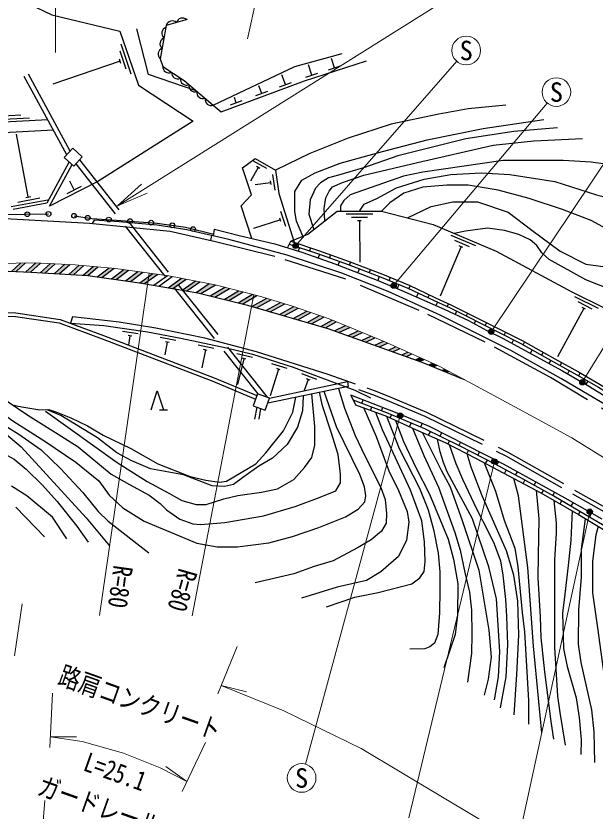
# Model space of a CAD drawing. Units: millimetres at full size, sheet at 1:1000; details may follow other scales. Extents: x 40000 to 680000, y 20000 to 380000.
# Drawn here: x 375565 to 430116, y 260016 to 334940 of the extents above; entities that cross this region are included whole.
import ezdxf
from ezdxf.enums import TextEntityAlignment as Align

# ---------------------------------------------------------------- set-up
doc = ezdxf.new("R2010")
doc.units = ezdxf.units.MM
doc.header["$LTSCALE"] = 1000
doc.linetypes.add('CHAIN', pattern=[18.5, 12, -1.5, 3.5, -1.5])
doc.linetypes.add('DASHED', pattern=[7.5, 6, -1.5])
for name, color, linetype, lineweight in [('M-BGD', 7, 'Continuous', 25), ('M-BMK', 2, 'CHAIN', 13), ('M-STR-HTXT', 7, 'Continuous', 13), ('M-STR-STRC', 7, 'Continuous', 25)]:
    doc.layers.add(name, color=color, linetype=linetype, lineweight=lineweight)
doc.styles.add('ＭＳ ゴシック', font='')
doc.styles.get('ＭＳ ゴシック').set_extended_font_data('MS Gothic')

# ---------------------------------------------------------------- blocks, each defined once
blk = doc.blocks.new('open_arrow')
at = {"color": 0, "linetype": 'Continuous', "lineweight": -2}
blk.add_lwpolyline([(7.5, 1.25), (0, 0), (7.5, -1.25)], dxfattribs=at)

msp = doc.modelspace()

# ---------------------------------------------------------------- hatches: boundary and pattern name
at = {"layer": 'M-STR-STRC'}
for points in [[(402154, 313287, -0.41421), (401919, 313023, -0.41421), (401655, 313258, -1)], [(376479, 311662), (376000, 311654), (375146, 310868), (375596, 310849)], [(377875, 311649), (377427, 311670), (376495, 310812), (376944, 310793)], [(379270, 311584), (378815, 311605), (377843, 310741), (378292, 310715)], [(380636, 311520), (380181, 311542), (379191, 310662), (379640, 310635)], [(381963, 311423), (381528, 311462), (380538, 310582), (380987, 310556)], [(383267, 311305), (382833, 311344), (381886, 310503), (382335, 310476)], [(384829, 311164), (384358, 311207), (383226, 310352), (383672, 310290)], [(386173, 310983), (385727, 311045), (384564, 310166), (385009, 310104)], [(387510, 310796), (387064, 310858), (385901, 309979), (386346, 309917)], [(388002, 309941), (387681, 309715), (387238, 309792), (388065, 310375), (388472, 310662), (388933, 310597)], [(390341, 309253), (389898, 309330), (390245, 309575), (390654, 309863), (391164, 310222), (391598, 310138), (390852, 309613)], [(391247, 309113), (392465, 309971), (392899, 309887), (391671, 309023)], [(394370, 309600), (394322, 309612), (393766, 309719), (392558, 308869), (392704, 308843), (392997, 308771)], [(411388, 309547, -0.41421), (411158, 309278, -0.41421), (410889, 309509, -1)], [(395671, 309270), (395237, 309380), (393871, 308555), (394308, 308447)], [(396971, 308940), (396555, 309046), (396538, 309051), (395181, 308231), (395618, 308123)], [(397906, 308390), (396929, 307800), (396492, 307908), (397837, 308720), (397987, 308682), (398270, 308609)], [(399627, 308208), (399202, 308337), (397798, 307566), (398230, 307441)], [(400903, 307820), (400478, 307949), (399094, 307189), (399526, 307063)], [(402145, 307413), (401741, 307554), (400390, 306812), (400822, 306686)], [(403357, 306989), (402953, 307130), (401687, 306435), (402119, 306309)], [(404569, 306566), (404165, 306707), (402983, 306058), (403415, 305932)], [(405734, 306117), (405357, 306272), (404279, 305680), (404711, 305555)], [(407002, 305594), (406604, 305758), (405563, 305265), (405987, 305114)], [(408194, 305103), (407797, 305266), (406834, 304811), (407258, 304659)], [(420570, 305233, -0.41421), (420370, 304941, -0.41421), (420078, 305140, -1)], [(409386, 304611), (408989, 304775), (408105, 304357), (408529, 304205)], [(410566, 304114), (410247, 304256), (410181, 304283), (409377, 303902), (409801, 303751)], [(411714, 303601), (411332, 303772), (410648, 303448), (411072, 303297)], [(412862, 303088), (412479, 303259), (411919, 302994), (412343, 302843)], [(414010, 302576), (413627, 302747), (413191, 302540), (413614, 302388)], [(415229, 302031), (414829, 302210), (414449, 302052), (414865, 301880)], [(415967, 301648), (415696, 301536), (416112, 301364), (416329, 301453)], [(417052, 301064), (416944, 301019), (417359, 300847), (417414, 300870)], [(429158, 300479, -0.41421), (428970, 300180, -0.41421), (428670, 300368, -1)], [(411546, 297152, -1), (411983, 297396, -1)], [(411546, 297152, -1), (411983, 297396, -1)], [(420419, 292827, -0.41421), (420505, 293170, -0.41421), (420848, 293084, -1)], [(429399, 288097, -1), (429822, 288364, -1)]]:
    msp.add_hatch(color=256, dxfattribs=at).paths.add_polyline_path(points)
h = msp.add_hatch(color=256, dxfattribs=at)
edge = h.paths.add_edge_path()
edge.add_line((390227, 310403), (390259, 310363))

# ---------------------------------------------------------------- linework, layer by layer
at = {"layer": 'M-BGD'}
for p, q in [((386434, 329443), (385464, 332282)), ((385956, 329914), (385374, 331617)), ((385381, 330669), (379036, 328501)), ((385449, 330470), (385313, 330868)), ((405582, 330042), (405298, 330919)), ((403438, 329348), (403123, 330322)), ((405011, 329857), (406152, 330227)), ((380350, 321852), (376352, 329233)), ((380673, 322201), (376748, 329447)), ((400953, 328465), (400616, 329378)), ((402868, 329163), (404009, 329533)), ((398722, 327640), (398458, 328354)), ((400391, 328257), (401516, 328673)), ((398160, 327432), (399285, 327848)), ((395762, 326546), (396887, 326962)), ((396324, 326754), (396139, 327254)), ((372847, 325139), (376841, 325346)), ((373630, 325480), (376027, 325605)), ((376734, 317886), (375633, 323792)), ((378720, 317010), (380852, 320936)), ((399191, 320547), (397890, 321293)), ((398543, 320573), (398239, 320747)), ((398391, 320660), (397645, 319359)), ((399970, 318522), (399778, 320009)), ((381067, 318552), (380641, 319381)), ((399577, 319227), (398089, 319036)), ((399599, 319054), (399554, 319401)), ((380399, 318209), (381734, 318894)), ((375756, 317399), (377821, 317784)), ((376493, 317841), (376974, 317931)), ((375123, 316976), (378564, 317617)), ((400986, 315096), (400531, 316526)), ((409169, 316244), (406669, 316244)), ((400473, 315720), (397933, 314912)), ((400526, 315553), (400420, 315887)), ((408669, 315944), (407169, 315944)), ((408094, 315644), (407744, 315644)), ((407919, 315644), (407965, 311749)), ((418872, 313266), (416568, 314236)), ((417487, 313198), (415512, 308541)), ((418295, 313184), (416912, 313765)), ((417649, 313130), (417326, 313266)), ((402263, 313125), (402148, 312785)), ((403307, 313087), (403210, 312803)), ((404156, 312480), (404037, 312141)), ((405199, 312431), (405100, 312148)), ((406043, 311817), (405921, 311470)), ((407093, 311763), (406986, 311482)), ((407919, 311125), (407775, 310748)), ((408961, 311047), (408853, 310767)), ((409787, 310409), (409639, 310022)), ((410828, 310308), (410713, 310031)), ((411636, 309647), (411473, 309254)), ((412687, 309530), (412558, 309259)), ((413459, 308827), (413285, 308462)), ((414491, 308665), (414361, 308395)), ((415266, 307969), (415121, 307649)), ((430433, 307358), (428201, 308485)), ((429851, 307316), (428512, 307992)), ((416300, 307828), (416176, 307555)), ((429047, 307386), (426571, 302808)), ((429203, 307307), (428890, 307465)), ((417076, 307118), (416927, 306821)), ((418104, 306939), (417970, 306671)), ((418865, 306224), (418722, 305939)), ((419893, 306045), (419759, 305777)), ((387095, 304981), (385612, 305201)), ((420653, 305329), (420493, 305008)), ((421682, 305148), (421547, 304880)), ((386483, 304769), (386136, 304820)), ((386309, 304795), (386181, 303931)), ((390613, 304356), (389139, 304631)), ((389821, 304199), (389597, 302997)), ((389993, 304167), (389649, 304231)), ((422439, 304429), (422269, 304091)), ((423474, 304230), (423327, 303969)), ((394212, 303603), (392745, 303915)), ((393416, 303466), (393061, 301793)), ((393588, 303429), (393245, 303502)), ((424199, 303479), (424012, 303147)), ((397844, 302746), (396387, 303106)), ((425217, 303250), (425070, 302989)), ((397043, 302635), (396441, 300221)), ((397213, 302593), (396874, 302677)), ((401104, 301710), (399674, 302162)), ((425942, 302499), (425771, 302194)), ((426961, 302274), (426815, 302012)), ((400299, 301650), (399516, 299137)), ((400466, 301598), (400132, 301703)), ((403913, 300686), (402508, 301212)), ((427690, 301526), (427524, 301229)), ((428712, 301298), (428563, 301038)), ((403105, 300668), (402717, 299631)), ((403269, 300607), (402941, 300729)), ((429429, 300539), (429253, 300233)), ((408138, 298433), (408257, 298753)), ((389078, 297835), (389830, 297835)), ((398270, 298075), (398047, 296953)), ((398604, 297956), (398457, 296947)), ((408957, 297767), (409075, 298084)), ((410012, 297735), (410126, 298040)), ((410812, 297062), (410941, 297365)), ((411861, 296973), (412000, 297298)), ((412631, 296228), (412781, 296580)), ((413700, 296188), (413842, 296521)), ((414437, 295423), (414607, 295766)), ((415503, 295323), (415667, 295655)), ((416262, 294601), (416400, 294880)), ((417296, 294437), (417453, 294754)), ((418036, 293684), (418189, 293986)), ((419081, 293534), (419241, 293851)), ((419808, 292757), (419973, 293082)), ((420863, 292627), (421035, 292946)), ((421569, 291828), (421744, 292153)), ((422625, 291679), (422793, 291992)), ((423333, 290896), (423504, 291203)), ((424378, 290718), (424545, 291018)), ((425100, 289959), (425252, 290232)), ((426126, 289746), (426293, 290045)), ((426827, 288964), (426990, 289242)), ((427852, 288736), (428043, 289061)), ((428560, 287966), (428715, 288229)), ((429577, 287723), (429781, 288071))]:
    msp.add_line(p, q, dxfattribs=at)
at = {"layer": 'M-BGD', "linetype": 'DASHED'}
for p, q in [((381207, 321011), (398347, 299321)), ((381551, 321383), (399233, 299006))]:
    msp.add_line(p, q, dxfattribs=at)
at = {"layer": 'M-BGD'}
for points in [[(376858, 336033), (378946, 335045), (385362, 333508), (387103, 328412), (392263, 325017), (383282, 319352), (378720, 317010)], [(391708, 334591), (389721, 334043), (389160, 330904), (389389, 330187), (391405, 328843), (394149, 326532)], [(392540, 327887), (388045, 329405), (386939, 333725)], [(394149, 326532), (401829, 330175), (406309, 331404)], [(394149, 326532), (394893, 325905), (402760, 328813), (408588, 330700)], [(378571, 325136), (362011, 324278), (359026, 324168), (368266, 328806)], [(421710, 326544), (418155, 326189), (415388, 325671), (410916, 324751), (406847, 323405), (403246, 321989), (400029, 320412)], [(402578, 314176), (402003, 315615), (401833, 316511), (401825, 318381), (402498, 319458), (403742, 320169), (406115, 321058), (410099, 322173), (414299, 323256), (419567, 324339), (425283, 325167)], [(379092, 324175), (358561, 323090), (343438, 313558), (343741, 312855), (346138, 313217), (350128, 313779), (354490, 314331), (358983, 314921), (361774, 315142), (365518, 315503), (373964, 315891), (382495, 315416), (390103, 314670), (394084, 313743)], [(426585, 324402), (422464, 324048), (417942, 323371), (411553, 321756), (408314, 320614), (405935, 319941), (404997, 319680), (404244, 319203), (403782, 318711), (403290, 317604), (403141, 316266), (403616, 314803)], [(404655, 315621), (404601, 316786), (404747, 317793), (405063, 318439), (405393, 318846), (406339, 319254), (408323, 319946), (413397, 321139), (420515, 322767), (424340, 323156), (428923, 323387)], [(397782, 313976), (396788, 317037), (397745, 318078), (396906, 320613), (398098, 321520), (400029, 320412), (400315, 318196), (401774, 313608)], [(380566, 321201), (378479, 317296), (375318, 316707)], [(435604, 320149), (432705, 320748), (429759, 321162), (427117, 321331), (421450, 321331), (413888, 320218), (412056, 319827), (407041, 318077), (406450, 317555), (406142, 317032), (406142, 316544)], [(407919, 316544), (408356, 317206), (409568, 317742), (411409, 318755), (414002, 319552), (416518, 319997), (419387, 320166), (422102, 320012), (426314, 319336), (430242, 318078), (434513, 316988), (440052, 314480)], [(450378, 310872), (446368, 312157), (442389, 312998), (439721, 312998), (437585, 313149), (435712, 313107), (434350, 313382), (432214, 314303), (429751, 315650), (427042, 316690), (423921, 317733), (420998, 318530), (418175, 319002), (416165, 319002), (413879, 318803), (412115, 318249), (410795, 317328), (410011, 316544)], [(412440, 315910), (414682, 316987), (416727, 317408), (419043, 317408), (421931, 316445), (424157, 314762), (426833, 312777), (429240, 311544), (432256, 311151), (434933, 311331), (437881, 311061), (440527, 309948), (444085, 307835), (446893, 306503), (448333, 305974), (449852, 305725), (454550, 305569), (457074, 305536), (459986, 305167)], [(343602, 313176), (349271, 313951), (355539, 314844), (366035, 315801), (370903, 316066), (374178, 316225), (378635, 316279)], [(401144, 313098), (401451, 313718), (403076, 314378), (405827, 316544), (410011, 316544), (414868, 315276), (420804, 312779), (427940, 308953), (430965, 307426), (443170, 299971), (452248, 294696), (457787, 291740), (465360, 287996), (472998, 284087), (479509, 277693), (481012, 276550), (480914, 275283), (481127, 274514), (487294, 273171), (487158, 272514)], [(381042, 316113), (382709, 315858), (384604, 315734), (388859, 315413), (391530, 315027), (394199, 314388)], [(487088, 272529), (482693, 273437), (477137, 274961), (470173, 277364), (464563, 279521), (457492, 282817), (450284, 286713), (435823, 295513), (426966, 300752), (422194, 303416), (415530, 306736), (410617, 308961), (406277, 310706), (401111, 312398), (395613, 313865), (391674, 314792), (388862, 315209), (385298, 315526), (382934, 315679), (382753, 315390)], [(394174, 314203), (394257, 314832), (396579, 314258), (399968, 313464), (402583, 312649), (405602, 311594), (409604, 310036), (411907, 309072), (415897, 307306), (418185, 306230), (419916, 305292), (421394, 304564), (427062, 301495), (429444, 300123), (438040, 294831)], [(432674, 308707), (429260, 310084), (425802, 311995), (425101, 312622), (424636, 313316), (424008, 313828), (422943, 314356), (421598, 314725), (419995, 314939), (417917, 314660), (416835, 314449)], [(401316, 313446), (403963, 312547), (406861, 311530), (409978, 310336), (412477, 309298), (414953, 308111), (416461, 307425), (421033, 305140), (423119, 304086), (426187, 302361), (428405, 301129), (430426, 299965), (439533, 294344), (442690, 292449), (454116, 285748), (457302, 284109), (461811, 281918), (466189, 279998), (471527, 277959), (475821, 276448), (480279, 275204), (480973, 275071)], [(401451, 313718), (404061, 312831), (406965, 311812), (410090, 310615), (412600, 309572), (415080, 308383), (416590, 307696), (421168, 305408), (423260, 304351), (426333, 302623), (428552, 301390), (430579, 300223), (439689, 294601), (442843, 292707), (454260, 286011), (457436, 284377), (461937, 282191), (466302, 280275), (471630, 278241), (475912, 276734), (480348, 275496), (480922, 275385)], [(372400, 307011), (372661, 307014), (375543, 306957), (379730, 306347), (383802, 304842), (394228, 300848), (398254, 299165)], [(372404, 306661), (372660, 306664), (375514, 306608), (379643, 306006), (383679, 304514), (394098, 300523), (398137, 298835)], [(407552, 300233), (404962, 301168), (398214, 303301), (393370, 304589), (388745, 305504), (385287, 306075), (380900, 306580), (380716, 305982), (383857, 305765), (387950, 305158), (391089, 304573), (395410, 303656), (397849, 303054), (401666, 301848), (407473, 299674), (408958, 298958)], [(370268, 301644), (371014, 301168), (376693, 297313), (379543, 295538), (381440, 294332), (384530, 291766), (386279, 290783), (388102, 289798), (389141, 288989), (389757, 288397), (390995, 287520), (392234, 287094), (392951, 287004), (395257, 287221), (398889, 287837), (401861, 288719), (404229, 289586), (405700, 290205), (406149, 290932), (406149, 291772), (405908, 293629), (405258, 295718), (404437, 298210), (404170, 299474)], [(399444, 298931), (406800, 300505), (406862, 300028), (399279, 298467)], [(405945, 299839), (406505, 297977), (407519, 295417), (408407, 293563), (409926, 290518), (410337, 289366), (410472, 288046), (410428, 287154), (410012, 286392), (409037, 285584), (407750, 284827), (405436, 283608), (403660, 283062), (401746, 282376), (398102, 281533)], [(371057, 299656), (373199, 298256), (375277, 296799), (378275, 294877), (381223, 292893), (383360, 291141), (384347, 289799), (385647, 288588), (387648, 287325), (392612, 285258), (394530, 284900), (396421, 284900), (399390, 285284), (401615, 285884), (404083, 286723), (406604, 287737), (407786, 288476), (408416, 289165), (408534, 289716), (408386, 290553), (407943, 291720), (405746, 296219), (404612, 299565)], [(378344, 297686), (385094, 292872), (387934, 291076), (389984, 289962), (391194, 289281), (392532, 288911), (393486, 288911), (395148, 289423), (396464, 289752), (398697, 290057), (400218, 290375), (401734, 291256), (402757, 292396), (403450, 293324), (403721, 294499), (403721, 296268), (403436, 299323)], [(402617, 299154), (402557, 297725), (402099, 296186), (401100, 294565), (399736, 293272), (398442, 292527), (397044, 291517), (396068, 290800), (395210, 290600), (394047, 290647), (391351, 291696), (388253, 292275), (386472, 293008), (385059, 293774), (383261, 295172), (379806, 297290), (378520, 297832)], [(388291, 297835), (388873, 299617), (389455, 297835)], [(430770, 287507), (427286, 289493), (421505, 292709), (414511, 296239), (411331, 297580), (407110, 299191), (407544, 298279), (410477, 297215), (413206, 295965), (415997, 294738), (418902, 293236), (425012, 290009), (428541, 287977), (432788, 285405)], [(467205, 267021), (464482, 268237), (463550, 268675), (461872, 269388), (457318, 271579), (452972, 273774), (450770, 275001), (448441, 276350), (446266, 277601), (443961, 278978), (441815, 280204), (437721, 282715), (432732, 285870), (426240, 289682), (423336, 291297), (420700, 292714), (417400, 294385), (414089, 296022), (410499, 297554), (407327, 298735)], [(408335, 297992), (409494, 295302), (410692, 292062), (411610, 290209), (412430, 288252), (412577, 287250), (412344, 285534), (411611, 283993), (409947, 282571), (408589, 281752), (405837, 281129), (402474, 280065)], [(404821, 279252), (407475, 280182), (409689, 280609), (412844, 281415), (413598, 282006), (414014, 282581), (414112, 283535), (414063, 285393), (413794, 287358), (412730, 290244), (410080, 295942), (409468, 297582)], [(372144, 297440), (373974, 296650), (375831, 295534), (377935, 294040), (379771, 292296), (381854, 290030), (383314, 288248), (384240, 287333), (388095, 284347)], [(410477, 297215), (411652, 294187), (413585, 290433), (414380, 288389), (414906, 286538), (415347, 284325), (415482, 282555), (415482, 280867), (415457, 278703), (415298, 276670), (414992, 275826), (414540, 275508), (414075, 275301), (412656, 275264)], [(411311, 296833), (412066, 294845), (413246, 292399), (414526, 289876), (416283, 285636), (416789, 283738), (417183, 281436), (417158, 278497), (416950, 276663), (415859, 273509)], [(372712, 296347), (374609, 295576), (376058, 294334), (382172, 287659), (384395, 285009)], [(412910, 296100), (413990, 293506), (415352, 290542), (416895, 286272), (417396, 284607), (417843, 282485), (418289, 280652), (418471, 278951), (418521, 276695), (418471, 274871), (418108, 272149)], [(413875, 295671), (415614, 292142), (416477, 290561), (417590, 287410), (419163, 282719), (420122, 277076), (420332, 274527), (420032, 272452), (419682, 270926)], [(420645, 270489), (421007, 272652), (421157, 275053), (420842, 280031), (420119, 283024), (418563, 287555), (416189, 291977), (415840, 292866), (415515, 293866), (415267, 295059)], [(416362, 294549), (417004, 292753), (417642, 291278), (418989, 288434), (420063, 286301), (420605, 285193), (421215, 283602), (421437, 282254), (421688, 279941), (421758, 278350), (421863, 275709), (421716, 272680), (421190, 269754)], [(373976, 293914), (375398, 293179), (376530, 292246), (378062, 290713), (379455, 289194), (381303, 286863), (382383, 285344)], [(422502, 269086), (422759, 272890), (422939, 276591), (422836, 279804), (422454, 282251), (421758, 284531), (419491, 289715), (418444, 292411), (418058, 293673)], [(419667, 292832), (420738, 290170), (421563, 287413), (422569, 284792), (422840, 283040), (423243, 278736), (423470, 276892), (423839, 270432), (423835, 268220)], [(425088, 267403), (424329, 275567), (423768, 282970), (422907, 289725), (422473, 291350)], [(380350, 285679), (379008, 287712), (376598, 289713), (375137, 290628)], [(424555, 290251), (424822, 287558), (424758, 284101), (424732, 281986), (424940, 278306), (425005, 276359), (425356, 273146), (425955, 268454), (426188, 266793)], [(427343, 266235), (426837, 269311), (426603, 270855), (426331, 275416), (426331, 277754), (426330, 280142), (426330, 283682), (426481, 286245), (426481, 287191), (426255, 289293)], [(375553, 288641), (378259, 285872)], [(427965, 288309), (427829, 285552), (427588, 283147), (427255, 280444), (427061, 278669), (427145, 275321), (427497, 273625), (428346, 270696), (428621, 268826), (428817, 266739), (428778, 265356)], [(430082, 264586), (430043, 267495), (429821, 269569), (428797, 274017), (428568, 275736), (428594, 278971), (428829, 282070), (428843, 284694), (429220, 287566)], [(430420, 286839), (430200, 286053), (429886, 283575), (429886, 280568), (430343, 277294), (431191, 271100), (431833, 268454)]]:
    msp.add_lwpolyline(points, dxfattribs=at)
for points in [[(380125, 321609), (381006, 320794), (381821, 321675), (380940, 322490)], [(397912, 298202), (399042, 297800), (399444, 298931), (398314, 299333)]]:
    msp.add_lwpolyline(points, close=True, dxfattribs=at)
at = {"layer": 'M-BGD', "linetype": 'DASHED'}
for points in [[(509762, 271640), (509753, 271235), (501023, 271092), (498275, 271092), (493695, 271291), (492969, 271309), (487188, 272143), (482373, 273133), (477640, 274352), (472679, 276011), (466976, 278056), (461307, 280550), (455155, 283557), (448727, 287216), (425908, 300864), (419752, 304198), (413543, 307197), (406639, 310123), (399943, 312279), (393917, 313782), (394024, 314238)], [(407823, 299753), (409165, 299278), (410354, 298795), (414083, 297236), (421722, 293480), (427993, 289918), (430953, 288240), (434566, 285973), (440035, 282747), (445924, 279101), (450598, 276402), (452209, 275445), (455085, 273972), (457750, 272597)], [(408632, 299891), (409307, 299652), (410507, 299165), (414249, 297601), (421910, 293834), (428191, 290266), (431158, 288583), (434774, 286314), (440242, 283089), (446129, 279444), (450800, 276747), (452402, 275795), (455268, 274327), (457919, 272960)], [(375414, 298260), (375777, 298154), (376321, 298082), (377814, 297814), (378663, 297845), (379315, 297647), (380724, 297078), (382322, 296309), (383780, 295442), (386400, 294168), (388939, 292735), (391990, 291528), (393468, 291196), (394742, 290997), (395396, 291093), (396779, 291932), (398153, 292725), (399095, 293769), (400762, 295849), (401656, 297612), (401931, 299013)]]:
    msp.add_lwpolyline(points, dxfattribs=at)
at = {"layer": 'M-BGD'}
for centre in [(376635, 316255), (378635, 316279), (381042, 316113), (382322, 315917), (384315, 315753), (386309, 315606), (388303, 315455), (390287, 315207), (392254, 314854)]:
    msp.add_circle(centre, 225, dxfattribs=at)
for centre, start, end in [((390282, 333892), 45.90684, 164.93646), ((391246, 334158), 45.90684, 164.93646), ((389890, 333314), 110.34249, 229.37211), ((389714, 332329), 110.34249, 229.37211), ((389538, 331345), 110.34249, 229.37211), ((389976, 330150), 176.77773, 295.80735), ((390808, 329593), 176.5074, 295.53702), ((391634, 329001), 173.23928, 292.2689), ((392426, 328367), 170.377, 289.40662), ((393191, 327723), 170.377, 289.40662), ((393956, 327079), 170.377, 289.40662)]:
    msp.add_arc(centre, 580, start, end, dxfattribs=at)
at = {"layer": 'M-BMK'}
msp.add_lwpolyline([(370966, 311565), (377288, 311676), (381137, 311497), (384951, 311153), (389977, 310452), (394322, 309612), (396555, 309046), (398510, 308548), (401516, 307633), (405071, 306390), (410247, 304256), (415374, 301966), (417783, 300672), (422565, 298097), (427922, 295181), (434328, 291174)], dxfattribs=at)
at = {"layer": 'M-STR-HTXT'}
for p, q in [((399642, 343123), (397380, 332774)), ((379324, 341225), (379281, 331506)), ((401905, 313272), (417089, 330665)), ((411139, 309528), (425604, 326730)), ((420324, 305186), (432257, 322983)), ((428914, 300424), (440668, 319557)), ((388113, 310712), (383444, 278436)), ((397987, 308682), (392153, 278415)), ((411764, 297274), (402832, 264440)), ((411764, 297274), (402832, 264440)), ((420633, 292955), (412561, 259373)), ((429611, 288230), (422300, 254562)), ((376156, 279556), (375419, 274649)), ((396418, 275528), (394586, 271067)), ((394913, 271862), (397294, 271265)), ((379019, 271119), (378768, 266015)), ((378818, 267025), (381273, 267001)), ((393436, 266465), (391233, 261862)), ((391677, 262789), (389678, 264214)), ((378275, 261028), (377916, 256089))]:
    msp.add_line(p, q, dxfattribs=at)
for points in [[(385126, 317055), (419086, 338374), (445698, 338374)], [(394913, 271862), (400794, 269477), (408075, 265909), (430132, 252719), (437242, 248730), (444759, 244904), (452062, 241507), (461876, 237705), (467636, 235757), (477137, 233420), (485104, 231998), (492547, 231372), (496921, 230992), (504183, 230992), (509081, 231519), (513795, 231905), (518198, 232351), (535489, 235615), (561061, 241641), (568945, 243419)], [(378818, 267025), (381795, 266577), (385691, 265476), (389149, 264103), (391677, 262789)]]:
    msp.add_lwpolyline(points, dxfattribs=at)
for centre in [(417977, 331682), (426473, 327763), (402477, 263137), (402477, 263137)]:
    msp.add_circle(centre, 1350, dxfattribs=at)
at = {"layer": 'M-STR-STRC'}
for p, q in [((375146, 310868), (376000, 311654)), ((375596, 310849), (376479, 311662)), ((376495, 310812), (377427, 311670)), ((376944, 310793), (377875, 311649)), ((377843, 310741), (378815, 311605)), ((378292, 310715), (379270, 311584)), ((379191, 310662), (380181, 311542)), ((379640, 310635), (380636, 311520)), ((380538, 310582), (381528, 311462)), ((380987, 310556), (381963, 311423)), ((381886, 310503), (382833, 311344)), ((382335, 310476), (383267, 311305)), ((383226, 310352), (384358, 311207)), ((383672, 310290), (384829, 311164)), ((384564, 310166), (385727, 311045)), ((385009, 310104), (386173, 310983)), ((385901, 309979), (387064, 310858)), ((386346, 309917), (387510, 310796)), ((387238, 309792), (388472, 310662)), ((387681, 309715), (388933, 310597)), ((388568, 309561), (389856, 310469)), ((389011, 309484), (390297, 310390)), ((389898, 309330), (391164, 310222)), ((390341, 309253), (391598, 310138)), ((391228, 309100), (392465, 309971)), ((391671, 309023), (392899, 309887)), ((392558, 308869), (393766, 309719)), ((392997, 308771), (394370, 309600)), ((393871, 308555), (395237, 309380)), ((394308, 308447), (395671, 309270)), ((395181, 308231), (396538, 309051)), ((395618, 308123), (396971, 308940)), ((396492, 307908), (397837, 308720)), ((396929, 307800), (398270, 308609)), ((397798, 307566), (399202, 308337)), ((398230, 307441), (399627, 308208)), ((399094, 307189), (400478, 307949)), ((399526, 307063), (400903, 307820)), ((400390, 306812), (401741, 307554)), ((400822, 306686), (402145, 307413)), ((401687, 306435), (402953, 307130)), ((402119, 306309), (403357, 306989)), ((402983, 306058), (404165, 306707)), ((403415, 305932), (404569, 306566)), ((404279, 305680), (405357, 306272)), ((404711, 305555), (405734, 306117)), ((405563, 305265), (406604, 305758)), ((405987, 305114), (407002, 305594)), ((406834, 304811), (407797, 305266)), ((407258, 304659), (408194, 305103)), ((408105, 304357), (408989, 304775)), ((408529, 304205), (409386, 304611)), ((409377, 303902), (410181, 304283)), ((409801, 303751), (410566, 304114)), ((410648, 303448), (411332, 303772)), ((411072, 303297), (411714, 303601)), ((411919, 302994), (412479, 303259)), ((412343, 302843), (412862, 303088)), ((413191, 302540), (413627, 302747)), ((413614, 302388), (414010, 302576)), ((414449, 302052), (414829, 302210)), ((414865, 301880), (415229, 302031)), ((415696, 301536), (415967, 301648)), ((416112, 301364), (416329, 301453)), ((416944, 301019), (417052, 301064)), ((417359, 300847), (417414, 300870)), ((417775, 300675), (417776, 300675))]:
    msp.add_line(p, q, dxfattribs=at)
msp.add_lwpolyline([(359405, 310786), (369721, 311095), (376996, 310791), (382337, 310476), (387216, 309796), (392704, 308843), (397375, 307689), (404932, 305490), (413786, 302327), (417783, 300672)], dxfattribs=at)
for centre in [(401905, 313272), (411139, 309528), (420324, 305186), (428914, 300424), (411764, 297274), (411764, 297274), (420633, 292955), (429611, 288230)]:
    msp.add_circle(centre, 250, dxfattribs=at)

# ---------------------------------------------------------------- block references
at = {"layer": 'M-STR-HTXT', "xscale": 400, "yscale": 400, "rotation": 32.1}
msp.add_blockref('open_arrow', (385126, 317055), dxfattribs=at)

# ---------------------------------------------------------------- texts
at = {"layer": 'M-STR-HTXT', "style": 'ＭＳ ゴシック'}
for p in [(417977, 331682), (426473, 327763), (402477, 263137), (402477, 263137)]:
    msp.add_text('S', height=1833, dxfattribs=at).set_placement(p, align=Align.MIDDLE_CENTER)
at = {"layer": 'M-STR-HTXT', "style": 'ＭＳ ゴシック', "width": 0.8}
for s, rotation, p in [('R=80', 262.048, (383958, 281346)), ('R=80', 254.027, (389847, 281219)), ('路肩コンクリート', 340.404, (386764, 268847)), ('L=25.1', 340.404, (384432, 262354)), ('ガードレール', 340.404, (382928, 259108))]:
    msp.add_text(s, height=1833, rotation=rotation, dxfattribs=at).set_placement(p, align=Align.BOTTOM_CENTER)

doc.saveas('drawing.dxf')
